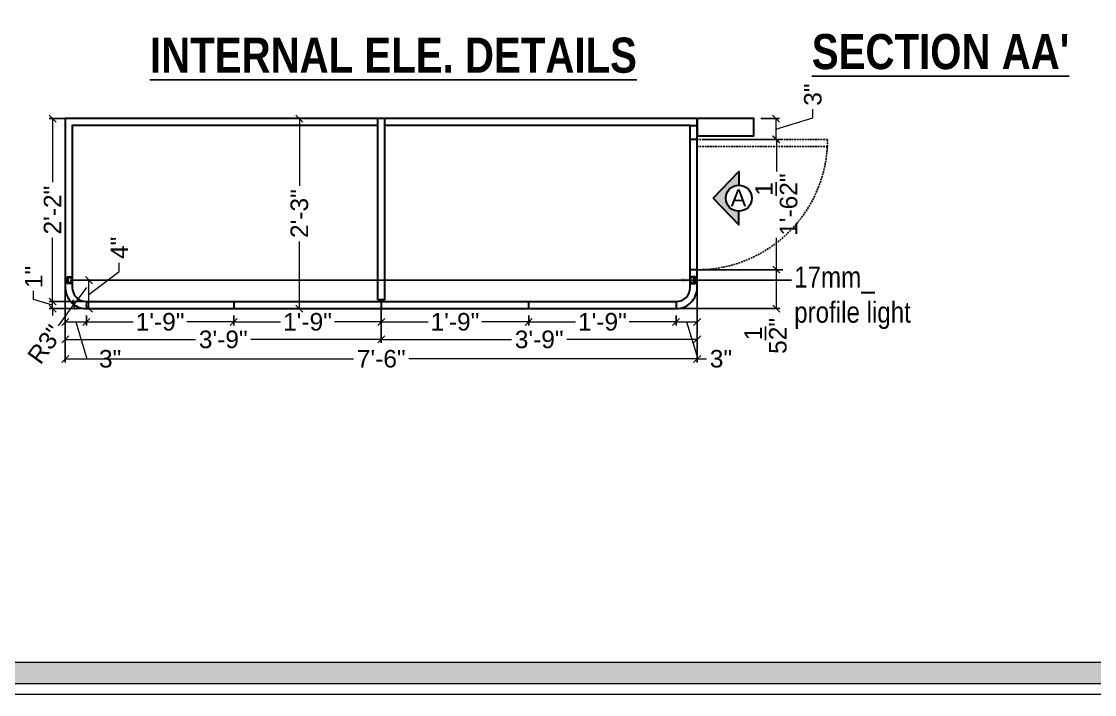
# Model space of a CAD drawing. Header units: millimetres. Extents: x 56222 to 3066687, y -650199 to -121287.
# Drawn here: x 138233 to 138385.9, y -183035.5 to -182939.6 of the extents above; entities that cross this region are included whole.
import ezdxf
from ezdxf import colors
from ezdxf.entities.mleader import LeaderData, LeaderLine
from ezdxf.math import Vec2, Vec3

# ---------------------------------------------------------------- set-up
doc = ezdxf.new("R2010")
doc.units = ezdxf.units.MM
doc.header["$MEASUREMENT"] = 0
doc.header["$PDMODE"] = 35
for name, pattern in [('CENTER', [2, 1.25, -0.25, 0.25, -0.25]), ('DASHED2', [0.375, 0.25, -0.125]), ('DASHEDX2', [1.5, 1, -0.5])]:
    doc.linetypes.add(name, pattern=pattern)
doc.layers.get('Defpoints').update_dxf_attribs({"color": 220})
for name, color, linetype, lineweight in [('dim05', 1, 'Continuous', 13), ('Dimension', 10, 'DASHEDX2', 20), ('FURNITURE', 32, 'Continuous', 9), ('Labelling', 1, 'Continuous', 25), ('Text', 7, 'Continuous', 15), ('wall', 7, 'Continuous', 30)]:
    doc.layers.add(name, color=color, linetype=linetype, lineweight=lineweight)
doc.styles.add('Arial', font='arial.ttf')
doc.styles.get("Standard").update_dxf_attribs({"font": 'arial.ttf', "height": 6})
doc.styles.add('style4', font='ARIALN.TTF')
doc.dimstyles.new('ISO-25', dxfattribs={"dimtxt": 2.5, "dimasz": 1, "dimexe": 0.5, "dimexo": 1, "dimtad": 0, "dimdec": 1, "dimlunit": 4, "dimtxsty": 'Standard', "dimblk": 'OBLIQUE', "dimcen": 2.5, "dimclrd": 1, "dimclre": 1, "dimclrt": 5, "dimadec": 0, "dimazin": 0, "dimtfac": 1, "dimtdec": 1, "dimtmove": 0, "dimatfit": 3, "dimfxl": 1, "dimlwd": -1, "dimarcsym": 0})

# ---------------------------------------------------------------- blocks, each defined once
blk = doc.blocks.new('_Oblique')
at = {"layer": 'wall', "color": 0, "lineweight": -2}
blk.add_line((-0.5, -0.5), (0.5, 0.5), dxfattribs=at)
blk = doc.blocks.new('*D1121')
at = {"layer": 'Defpoints', "color": 0, "lineweight": 30, "transparency": 16777216}
for p in [(138237.47, -182979.5), (138244.66, -182979.5), (138244.66, -182980.5)]:
    blk.add_point(p, dxfattribs=at)
at = {"layer": 'dim05', "color": 1, "linetype": 'Continuous', "transparency": 16777216}
for p, q in [((138234.78, -182979.2), (138234.78, -182977.95)), ((138237.47, -182980), (138234.78, -182979.2)), ((138237.47, -182979.5), (138237.47, -182978.5)), ((138237.47, -182980.5), (138237.47, -182979.5)), ((138237.47, -182980.5), (138237.47, -182979.5)), ((138237.47, -182980.5), (138237.47, -182981.5))]:
    blk.add_line(p, q, dxfattribs=at)
at = {"layer": 'dim05', "color": 1, "linetype": 'Continuous', "lineweight": -2, "transparency": 16777216}
for p, q in [((138243.66, -182979.5), (138236.97, -182979.5)), ((138243.66, -182980.5), (138236.97, -182980.5))]:
    blk.add_line(p, q, dxfattribs=at)
at = {"layer": 'dim05', "color": 1, "transparency": 16777216}
for p, rotation in [((138237.47, -182979.5), 270), ((138237.47, -182980.5), 90)]:
    blk.add_blockref('_Oblique', p, dxfattribs=dict(at, rotation=rotation))
at = {"layer": 'dim05', "color": 5, "lineweight": 25, "transparency": 16777216, "insert": (138234.78, -182976), "char_height": 2.5, "attachment_point": 5, "rotation": 90, "style": 'Arial'}
blk.add_mtext('1"', dxfattribs=at)
blk = doc.blocks.new('*D1122')
at = {"layer": 'Defpoints', "color": 0, "lineweight": 30, "transparency": 16777216}
for p in [(138237.47, -182953.43), (138242.94, -182953.43), (138242.94, -182979.5)]:
    blk.add_point(p, dxfattribs=at)
at = {"layer": 'dim05', "color": 1, "linetype": 'Continuous', "lineweight": -2, "transparency": 16777216}
for p, q in [((138241.94, -182953.43), (138236.97, -182953.43)), ((138241.94, -182979.5), (138236.97, -182979.5))]:
    blk.add_line(p, q, dxfattribs=at)
at = {"layer": 'dim05', "color": 1, "linetype": 'Continuous', "transparency": 16777216}
for p, q in [((138237.47, -182953.43), (138237.47, -182962.5)), ((138237.47, -182979.5), (138237.47, -182970.44))]:
    blk.add_line(p, q, dxfattribs=at)
at = {"layer": 'dim05', "color": 1, "transparency": 16777216}
for p, rotation in [((138237.47, -182953.43), 90), ((138237.47, -182979.5), 270)]:
    blk.add_blockref('_Oblique', p, dxfattribs=dict(at, rotation=rotation))
at = {"layer": 'dim05', "color": 5, "lineweight": 25, "transparency": 16777216, "insert": (138237.47, -182966.47), "char_height": 2.5, "attachment_point": 5, "rotation": 90, "style": 'Arial'}
blk.add_mtext('2\'-2"', dxfattribs=at)
blk = doc.blocks.new('*D1123')
at = {"layer": 'Defpoints', "color": 0, "lineweight": 30, "transparency": 16777216}
for p in [(138242.29, -182977.5), (138240.52, -182979.93)]:
    blk.add_point(p, dxfattribs=at)
at = {"layer": 'dim05', "color": 1, "linetype": 'Continuous', "transparency": 16777216}
for p in [(138242.29, -182977.5), (138238.33, -182982.95)]:
    blk.add_line(p, (138240.52, -182979.93), dxfattribs=at)
at = {"layer": 'dim05', "color": 1, "transparency": 16777216, "rotation": 54.01326726159443}
blk.add_blockref('_Oblique', (138240.52, -182979.93), dxfattribs=at)
at = {"layer": 'dim05', "color": 5, "lineweight": 25, "transparency": 16777216, "insert": (138236.42, -182985.59), "char_height": 2.5, "attachment_point": 5, "rotation": 54.0133, "style": 'Arial'}
blk.add_mtext('R3"', dxfattribs=at)
blk = doc.blocks.new('*D1124')
at = {"layer": 'Defpoints', "color": 0, "lineweight": 30, "transparency": 16777216}
for p in [(138239.29, -182976.77), (138242.29, -182980.5), (138242.29, -182982.39)]:
    blk.add_point(p, dxfattribs=at)
at = {"layer": 'dim05', "color": 1, "linetype": 'Continuous', "lineweight": -2, "transparency": 16777216}
for p, q in [((138239.29, -182977.77), (138239.29, -182982.89)), ((138242.29, -182981.5), (138242.29, -182982.89))]:
    blk.add_line(p, q, dxfattribs=at)
at = {"layer": 'dim05', "color": 1, "linetype": 'Continuous', "transparency": 16777216}
for p, q in [((138239.29, -182982.39), (138242.29, -182982.39)), ((138240.79, -182982.39), (138242.37, -182987.66)), ((138242.37, -182987.66), (138243.62, -182987.66))]:
    blk.add_line(p, q, dxfattribs=at)
at = {"layer": 'dim05', "color": 1, "transparency": 16777216, "rotation": 180}
blk.add_blockref('_Oblique', (138239.29, -182982.39), dxfattribs=at)
at = {"layer": 'dim05', "color": 1, "transparency": 16777216}
blk.add_blockref('_Oblique', (138242.29, -182982.39), dxfattribs=at)
at = {"layer": 'dim05', "color": 5, "lineweight": 25, "transparency": 16777216, "insert": (138245.68, -182987.66), "char_height": 2.5, "attachment_point": 5, "style": 'Arial'}
blk.add_mtext('3"', dxfattribs=at)
blk = doc.blocks.new('*D1125')
at = {"layer": 'Defpoints', "color": 0, "lineweight": 30, "transparency": 16777216}
for p in [(138242.29, -182980.5), (138263.29, -182980.5), (138263.29, -182982.39)]:
    blk.add_point(p, dxfattribs=at)
at = {"layer": 'dim05', "color": 1, "linetype": 'Continuous', "lineweight": -2, "transparency": 16777216}
for p, q in [((138242.29, -182981.5), (138242.29, -182982.89)), ((138263.29, -182981.5), (138263.29, -182982.89))]:
    blk.add_line(p, q, dxfattribs=at)
at = {"layer": 'dim05', "color": 1, "linetype": 'Continuous', "transparency": 16777216}
for p, q in [((138242.29, -182982.39), (138248.96, -182982.39)), ((138263.29, -182982.39), (138256.62, -182982.39))]:
    blk.add_line(p, q, dxfattribs=at)
at = {"layer": 'dim05', "color": 1, "transparency": 16777216, "rotation": 180}
blk.add_blockref('_Oblique', (138242.29, -182982.39), dxfattribs=at)
at = {"layer": 'dim05', "color": 1, "transparency": 16777216}
blk.add_blockref('_Oblique', (138263.29, -182982.39), dxfattribs=at)
at = {"layer": 'dim05', "color": 5, "lineweight": 25, "transparency": 16777216, "insert": (138252.79, -182982.39), "char_height": 2.5, "attachment_point": 5, "style": 'Arial'}
blk.add_mtext('1\'-9"', dxfattribs=at)
blk = doc.blocks.new('*D1126')
at = {"layer": 'Defpoints', "color": 0, "lineweight": 30, "transparency": 16777216}
for p in [(138263.29, -182980.5), (138284.29, -182980.5), (138284.29, -182982.39)]:
    blk.add_point(p, dxfattribs=at)
at = {"layer": 'dim05', "color": 1, "linetype": 'Continuous', "lineweight": -2, "transparency": 16777216}
for p, q in [((138263.29, -182981.5), (138263.29, -182982.89)), ((138284.29, -182981.5), (138284.29, -182982.89))]:
    blk.add_line(p, q, dxfattribs=at)
at = {"layer": 'dim05', "color": 1, "linetype": 'Continuous', "transparency": 16777216}
for p, q in [((138263.29, -182982.39), (138269.96, -182982.39)), ((138284.29, -182982.39), (138277.62, -182982.39))]:
    blk.add_line(p, q, dxfattribs=at)
at = {"layer": 'dim05', "color": 1, "transparency": 16777216, "rotation": 180}
blk.add_blockref('_Oblique', (138263.29, -182982.39), dxfattribs=at)
at = {"layer": 'dim05', "color": 1, "transparency": 16777216}
blk.add_blockref('_Oblique', (138284.29, -182982.39), dxfattribs=at)
at = {"layer": 'dim05', "color": 5, "lineweight": 25, "transparency": 16777216, "insert": (138273.79, -182982.39), "char_height": 2.5, "attachment_point": 5, "style": 'Arial'}
blk.add_mtext('1\'-9"', dxfattribs=at)
blk = doc.blocks.new('*D1127')
at = {"layer": 'Defpoints', "color": 0, "lineweight": 30, "transparency": 16777216}
for p in [(138284.29, -182980.5), (138305.29, -182980.5), (138305.29, -182982.39)]:
    blk.add_point(p, dxfattribs=at)
at = {"layer": 'dim05', "color": 1, "linetype": 'Continuous', "lineweight": -2, "transparency": 16777216}
for p, q in [((138284.29, -182981.5), (138284.29, -182982.89)), ((138305.29, -182981.5), (138305.29, -182982.89))]:
    blk.add_line(p, q, dxfattribs=at)
at = {"layer": 'dim05', "color": 1, "linetype": 'Continuous', "transparency": 16777216}
for p, q in [((138284.29, -182982.39), (138290.96, -182982.39)), ((138305.29, -182982.39), (138298.62, -182982.39))]:
    blk.add_line(p, q, dxfattribs=at)
at = {"layer": 'dim05', "color": 1, "transparency": 16777216, "rotation": 180}
blk.add_blockref('_Oblique', (138284.29, -182982.39), dxfattribs=at)
at = {"layer": 'dim05', "color": 1, "transparency": 16777216}
blk.add_blockref('_Oblique', (138305.29, -182982.39), dxfattribs=at)
at = {"layer": 'dim05', "color": 5, "lineweight": 25, "transparency": 16777216, "insert": (138294.79, -182982.39), "char_height": 2.5, "attachment_point": 5, "style": 'Arial'}
blk.add_mtext('1\'-9"', dxfattribs=at)
blk = doc.blocks.new('*D1128')
at = {"layer": 'Defpoints', "color": 0, "lineweight": 30, "transparency": 16777216}
for p in [(138305.29, -182980.5), (138326.29, -182980.5), (138326.29, -182982.39)]:
    blk.add_point(p, dxfattribs=at)
at = {"layer": 'dim05', "color": 1, "linetype": 'Continuous', "lineweight": -2, "transparency": 16777216}
for p, q in [((138305.29, -182981.5), (138305.29, -182982.89)), ((138326.29, -182981.5), (138326.29, -182982.89))]:
    blk.add_line(p, q, dxfattribs=at)
at = {"layer": 'dim05', "color": 1, "linetype": 'Continuous', "transparency": 16777216}
for p, q in [((138305.29, -182982.39), (138311.96, -182982.39)), ((138326.29, -182982.39), (138319.62, -182982.39))]:
    blk.add_line(p, q, dxfattribs=at)
at = {"layer": 'dim05', "color": 1, "transparency": 16777216, "rotation": 180}
blk.add_blockref('_Oblique', (138305.29, -182982.39), dxfattribs=at)
at = {"layer": 'dim05', "color": 1, "transparency": 16777216}
blk.add_blockref('_Oblique', (138326.29, -182982.39), dxfattribs=at)
at = {"layer": 'dim05', "color": 5, "lineweight": 25, "transparency": 16777216, "insert": (138315.79, -182982.39), "char_height": 2.5, "attachment_point": 5, "style": 'Arial'}
blk.add_mtext('1\'-9"', dxfattribs=at)
blk = doc.blocks.new('*D1129')
at = {"layer": 'Defpoints', "color": 0, "lineweight": 30, "transparency": 16777216}
for p in [(138329.29, -182973.96), (138326.29, -182980.5), (138329.29, -182982.39)]:
    blk.add_point(p, dxfattribs=at)
at = {"layer": 'dim05', "color": 1, "linetype": 'Continuous', "lineweight": -2, "transparency": 16777216}
for p, q in [((138329.29, -182974.96), (138329.29, -182982.89)), ((138326.29, -182981.5), (138326.29, -182982.89))]:
    blk.add_line(p, q, dxfattribs=at)
at = {"layer": 'dim05', "color": 1, "linetype": 'Continuous', "transparency": 16777216}
for p, q in [((138326.29, -182982.39), (138329.29, -182982.39)), ((138327.79, -182982.39), (138329.37, -182987.66)), ((138329.37, -182987.66), (138330.62, -182987.66))]:
    blk.add_line(p, q, dxfattribs=at)
at = {"layer": 'dim05', "color": 1, "transparency": 16777216, "rotation": 180}
blk.add_blockref('_Oblique', (138326.29, -182982.39), dxfattribs=at)
at = {"layer": 'dim05', "color": 1, "transparency": 16777216}
blk.add_blockref('_Oblique', (138329.29, -182982.39), dxfattribs=at)
at = {"layer": 'dim05', "color": 5, "lineweight": 25, "transparency": 16777216, "insert": (138332.68, -182987.66), "char_height": 2.5, "attachment_point": 5, "style": 'Arial'}
blk.add_mtext('3"', dxfattribs=at)
blk = doc.blocks.new('*D1130')
at = {"layer": 'Defpoints', "color": 0, "lineweight": 30, "transparency": 16777216}
for p in [(138239.29, -182975.22), (138284.29, -182980.5), (138284.29, -182984.9)]:
    blk.add_point(p, dxfattribs=at)
at = {"layer": 'dim05', "color": 1, "linetype": 'Continuous', "lineweight": -2, "transparency": 16777216}
for p, q in [((138239.29, -182976.22), (138239.29, -182985.4)), ((138284.29, -182981.5), (138284.29, -182985.4))]:
    blk.add_line(p, q, dxfattribs=at)
at = {"layer": 'dim05', "color": 1, "linetype": 'Continuous', "transparency": 16777216}
for p, q in [((138239.29, -182984.9), (138257.84, -182984.9)), ((138284.29, -182984.9), (138265.73, -182984.9))]:
    blk.add_line(p, q, dxfattribs=at)
at = {"layer": 'dim05', "color": 1, "transparency": 16777216, "rotation": 180}
blk.add_blockref('_Oblique', (138239.29, -182984.9), dxfattribs=at)
at = {"layer": 'dim05', "color": 1, "transparency": 16777216}
blk.add_blockref('_Oblique', (138284.29, -182984.9), dxfattribs=at)
at = {"layer": 'dim05', "color": 5, "lineweight": 25, "transparency": 16777216, "insert": (138261.79, -182984.9), "char_height": 2.5, "attachment_point": 5, "style": 'Arial'}
blk.add_mtext('3\'-9"', dxfattribs=at)
blk = doc.blocks.new('*D1131')
at = {"layer": 'Defpoints', "color": 0, "lineweight": 30, "transparency": 16777216}
for p in [(138329.29, -182976.22), (138284.29, -182978.55), (138329.29, -182984.9)]:
    blk.add_point(p, dxfattribs=at)
at = {"layer": 'dim05', "color": 1, "linetype": 'Continuous', "lineweight": -2, "transparency": 16777216}
for p, q in [((138329.29, -182977.22), (138329.29, -182985.4)), ((138284.29, -182979.55), (138284.29, -182985.4))]:
    blk.add_line(p, q, dxfattribs=at)
at = {"layer": 'dim05', "color": 1, "linetype": 'Continuous', "transparency": 16777216}
for p, q in [((138284.29, -182984.9), (138302.84, -182984.9)), ((138329.29, -182984.9), (138310.73, -182984.9))]:
    blk.add_line(p, q, dxfattribs=at)
at = {"layer": 'dim05', "color": 1, "transparency": 16777216, "rotation": 180}
blk.add_blockref('_Oblique', (138284.29, -182984.9), dxfattribs=at)
at = {"layer": 'dim05', "color": 1, "transparency": 16777216}
blk.add_blockref('_Oblique', (138329.29, -182984.9), dxfattribs=at)
at = {"layer": 'dim05', "color": 5, "lineweight": 25, "transparency": 16777216, "insert": (138306.79, -182984.9), "char_height": 2.5, "attachment_point": 5, "style": 'Arial'}
blk.add_mtext('3\'-9"', dxfattribs=at)
blk = doc.blocks.new('*D1132')
at = {"layer": 'Defpoints', "color": 0, "lineweight": 30, "transparency": 16777216}
for p in [(138239.29, -182975.78), (138329.29, -182975.78), (138329.29, -182987.66)]:
    blk.add_point(p, dxfattribs=at)
at = {"layer": 'dim05', "color": 1, "linetype": 'Continuous', "lineweight": -2, "transparency": 16777216}
for p, q in [((138239.29, -182976.78), (138239.29, -182988.16)), ((138329.29, -182976.78), (138329.29, -182988.16))]:
    blk.add_line(p, q, dxfattribs=at)
at = {"layer": 'dim05', "color": 1, "linetype": 'Continuous', "transparency": 16777216}
for p, q in [((138239.29, -182987.66), (138280.35, -182987.66)), ((138329.29, -182987.66), (138288.22, -182987.66))]:
    blk.add_line(p, q, dxfattribs=at)
at = {"layer": 'dim05', "color": 1, "transparency": 16777216, "rotation": 180}
blk.add_blockref('_Oblique', (138239.29, -182987.66), dxfattribs=at)
at = {"layer": 'dim05', "color": 1, "transparency": 16777216}
blk.add_blockref('_Oblique', (138329.29, -182987.66), dxfattribs=at)
at = {"layer": 'dim05', "color": 5, "lineweight": 25, "transparency": 16777216, "insert": (138284.29, -182987.66), "char_height": 2.5, "attachment_point": 5, "style": 'Arial'}
blk.add_mtext('7\'-6"', dxfattribs=at)
blk = doc.blocks.new('*D1076')
at = {"layer": 'Defpoints', "color": 0, "lineweight": 30, "transparency": 16777216}
for p in [(138240.29, -182976.45), (138242.65, -182976.45), (138243.55, -182980.5)]:
    blk.add_point(p, dxfattribs=at)
at = {"layer": 'dim05', "color": 1, "linetype": 'Continuous', "transparency": 16777216}
for p, q in [((138246.98, -182975.21), (138246.98, -182973.96)), ((138242.65, -182978.48), (138246.98, -182975.21)), ((138242.65, -182980.5), (138242.65, -182976.45))]:
    blk.add_line(p, q, dxfattribs=at)
at = {"layer": 'dim05', "color": 1, "linetype": 'Continuous', "lineweight": -2, "transparency": 16777216}
for p, q in [((138241.29, -182976.45), (138243.15, -182976.45)), ((138242.55, -182980.5), (138242.15, -182980.5))]:
    blk.add_line(p, q, dxfattribs=at)
at = {"layer": 'dim05', "color": 1, "transparency": 16777216}
for p, rotation in [((138242.65, -182976.45), 90), ((138242.65, -182980.5), 270)]:
    blk.add_blockref('_Oblique', p, dxfattribs=dict(at, rotation=rotation))
at = {"layer": 'dim05', "color": 5, "lineweight": 25, "transparency": 16777216, "insert": (138246.98, -182971.85), "char_height": 2.5, "attachment_point": 5, "rotation": 90, "style": 'Arial'}
blk.add_mtext('4"', dxfattribs=at)
blk = doc.blocks.new('*D1078')
at = {"layer": 'Defpoints', "color": 0, "lineweight": 30, "transparency": 16777216}
for p in [(138272.67, -182953.43), (138272.64, -182980.5), (138272.67, -182980.5)]:
    blk.add_point(p, dxfattribs=at)
at = {"layer": 'dim05', "color": 1, "linetype": 'Continuous', "lineweight": -2, "transparency": 16777216}
for p, q in [((138271.67, -182953.43), (138272.14, -182953.43)), ((138271.67, -182980.5), (138272.14, -182980.5))]:
    blk.add_line(p, q, dxfattribs=at)
at = {"layer": 'dim05', "color": 1, "linetype": 'Continuous', "transparency": 16777216}
for p, q in [((138272.64, -182953.43), (138272.64, -182963)), ((138272.64, -182980.5), (138272.64, -182970.94))]:
    blk.add_line(p, q, dxfattribs=at)
at = {"layer": 'dim05', "color": 1, "transparency": 16777216}
for p, rotation in [((138272.64, -182953.43), 90), ((138272.64, -182980.5), 270)]:
    blk.add_blockref('_Oblique', p, dxfattribs=dict(at, rotation=rotation))
at = {"layer": 'dim05', "color": 5, "lineweight": 25, "transparency": 16777216, "insert": (138272.64, -182966.97), "char_height": 2.5, "attachment_point": 5, "rotation": 90, "style": 'Arial'}
blk.add_mtext('2\'-3"', dxfattribs=at)
blk = doc.blocks.new('*D1088')
at = {"layer": 'Defpoints', "color": 0, "lineweight": 30, "transparency": 16777216}
for p in [(138337.35, -182953.43), (138329.29, -182956.4), (138340.5, -182956.4)]:
    blk.add_point(p, dxfattribs=at)
at = {"layer": 'dim05', "color": 1, "linetype": 'Continuous', "transparency": 16777216}
for p, q in [((138340.5, -182954.92), (138345.77, -182953.34)), ((138345.77, -182953.34), (138345.77, -182952.09)), ((138340.5, -182953.43), (138340.5, -182956.4))]:
    blk.add_line(p, q, dxfattribs=at)
at = {"layer": 'dim05', "color": 1, "linetype": 'Continuous', "lineweight": -2, "transparency": 16777216}
for p, q in [((138338.35, -182953.43), (138341, -182953.43)), ((138330.29, -182956.4), (138341, -182956.4))]:
    blk.add_line(p, q, dxfattribs=at)
at = {"layer": 'dim05', "color": 1, "transparency": 16777216}
for p, rotation in [((138340.5, -182953.43), 90), ((138340.5, -182956.4), 270)]:
    blk.add_blockref('_Oblique', p, dxfattribs=dict(at, rotation=rotation))
at = {"layer": 'dim05', "color": 5, "lineweight": 25, "transparency": 16777216, "insert": (138345.77, -182950.02), "char_height": 2.5, "attachment_point": 5, "rotation": 90, "style": 'Arial'}
blk.add_mtext('3"', dxfattribs=at)
blk = doc.blocks.new('*D1089')
at = {"layer": 'Defpoints', "color": 0, "lineweight": 30, "transparency": 16777216}
for p in [(138328.29, -182974.97), (138340.57, -182974.97), (138323.77, -182980.5)]:
    blk.add_point(p, dxfattribs=at)
at = {"layer": 'dim05', "color": 1, "linetype": 'Continuous', "lineweight": -2, "transparency": 16777216}
for p, q in [((138329.29, -182974.97), (138341.07, -182974.97)), ((138324.77, -182980.5), (138341.07, -182980.5))]:
    blk.add_line(p, q, dxfattribs=at)
at = {"layer": 'dim05', "color": 1, "linetype": 'Continuous', "transparency": 16777216}
blk.add_line((138340.57, -182980.5), (138340.57, -182974.97), dxfattribs=at)
at = {"layer": 'dim05', "color": 1, "transparency": 16777216}
for p, rotation in [((138340.57, -182974.97), 90), ((138340.57, -182980.5), 270)]:
    blk.add_blockref('_Oblique', p, dxfattribs=dict(at, rotation=rotation))
at = {"layer": 'dim05', "color": 5, "lineweight": 25, "transparency": 16777216, "insert": (138339.04, -182984.39), "char_height": 2.5, "attachment_point": 5, "rotation": 90, "style": 'Arial'}
blk.add_mtext('5{\\H1x;\\S1/2;}"', dxfattribs=at)
blk = doc.blocks.new('*D1090')
at = {"layer": 'Defpoints', "color": 0, "lineweight": 30, "transparency": 16777216}
for p in [(138340.5, -182956.4), (138340.5, -182974.97), (138340.57, -182974.97)]:
    blk.add_point(p, dxfattribs=at)
at = {"layer": 'dim05', "color": 1, "linetype": 'Continuous', "transparency": 16777216}
for p, q in [((138340.57, -182956.4), (138340.57, -182960.95)), ((138340.57, -182974.97), (138340.57, -182970.43))]:
    blk.add_line(p, q, dxfattribs=at)
at = {"layer": 'dim05', "color": 1, "linetype": 'Continuous', "lineweight": -2, "transparency": 16777216}
for p, q in [((138341.5, -182956.4), (138341.07, -182956.4)), ((138341.5, -182974.97), (138341.07, -182974.97))]:
    blk.add_line(p, q, dxfattribs=at)
at = {"layer": 'dim05', "color": 1, "transparency": 16777216}
for p, rotation in [((138340.57, -182956.4), 90), ((138340.57, -182974.97), 270)]:
    blk.add_blockref('_Oblique', p, dxfattribs=dict(at, rotation=rotation))
at = {"layer": 'dim05', "color": 5, "lineweight": 25, "transparency": 16777216, "insert": (138340.57, -182965.69), "char_height": 2.5, "attachment_point": 5, "rotation": 90, "style": 'Arial'}
blk.add_mtext('1\'-6{\\H1x;\\S1/2;}"', dxfattribs=at)

msp = doc.modelspace()

# ---------------------------------------------------------------- hatches: boundary and pattern name
at = {"layer": 'Dimension', "linetype": 'Continuous', "true_color": 0xd39e00}
h = msp.add_hatch(color=42, dxfattribs=at)
h.paths.add_polyline_path([(138098.866, -182727.185), (138098.866, -183033.951), (138534.69, -183033.951), (138534.69, -182727.185)])
h.paths.add_polyline_path([(138101.925, -182730.244), (138531.631, -182730.244), (138531.631, -183030.893), (138101.925, -183030.893)], flags=16)
at = {"layer": 'FURNITURE', "linetype": 'CENTER', "lineweight": 30, "true_color": 0x939598, "transparency": 33554687}
h = msp.add_hatch(color=252, dxfattribs=at)
h.dxf.hatch_style = 1
h.paths.add_polyline_path([(138335.234, -182962.918), (138335.243, -182960.975), (138331.572, -182964.761), (138335.214, -182968.574), (138335.22, -182966.632, -0.4133126), (138333.368, -182964.775, -0.4155516)])

# ---------------------------------------------------------------- linework, layer by layer
at = {"layer": 'Dimension', "color": 42, "linetype": 'Continuous', "true_color": 0xd39e00}
for points in [[(138097.336, -182725.656), (138536.219, -182725.656), (138536.219, -183035.481), (138097.336, -183035.481)], [(138098.866, -182727.185), (138534.69, -182727.185), (138534.69, -183033.951), (138098.866, -183033.951)], [(138101.925, -182730.244), (138531.631, -182730.244), (138531.631, -183030.893), (138101.925, -183030.893)]]:
    msp.add_lwpolyline(points, close=True, dxfattribs=at)
at = {"layer": 'FURNITURE', "lineweight": 30}
for p, q in [((138283.787, -182979.254), (138283.787, -182953.431)), ((138284.787, -182979.254), (138284.787, -182953.431)), ((138328.287, -182954.431), (138329.287, -182954.431)), ((138329.287, -182956.401), (138328.287, -182956.401)), ((138329.287, -182974.975), (138328.287, -182974.975)), ((138284.787, -182979.254), (138283.787, -182979.254)), ((138242.287, -182979.504), (138242.287, -182980.504)), ((138263.287, -182979.504), (138263.287, -182980.504)), ((138284.287, -182979.504), (138284.287, -182980.504)), ((138305.287, -182979.504), (138305.287, -182980.504)), ((138326.287, -182979.504), (138326.287, -182980.504))]:
    msp.add_line(p, q, dxfattribs=at)
at = {"layer": 'FURNITURE', "linetype": 'DASHED2', "lineweight": 25}
for p, q in [((138347.86, -182956.401), (138329.287, -182956.401)), ((138347.86, -182957.401), (138329.287, -182957.401))]:
    msp.add_line(p, q, dxfattribs=at)
at = {"layer": 'FURNITURE', "lineweight": 30}
msp.add_lwpolyline([(138242.287, -182980.504), (138326.287, -182980.504, 0.4142136), (138329.287, -182977.504), (138329.287, -182953.431), (138239.287, -182953.431), (138239.287, -182977.504, 0.4142136)], format="xyb", close=True, dxfattribs=at)
msp.add_lwpolyline([(138283.787, -182954.431), (138240.287, -182954.431), (138240.287, -182977.504, 0.4142136), (138242.287, -182979.504), (138326.287, -182979.504, 0.4142136), (138328.287, -182977.504), (138328.287, -182954.431), (138284.787, -182954.431)], format="xyb", dxfattribs=at)
for points in [[(138329.287, -182955.901), (138337.352, -182955.901), (138337.352, -182953.431), (138329.287, -182953.431)], [(138240.287, -182976.923), (138239.581, -182976.923), (138239.581, -182975.975), (138240.287, -182975.975)], [(138328.287, -182976.923), (138328.993, -182976.923), (138328.993, -182975.975), (138328.287, -182975.975)]]:
    msp.add_lwpolyline(points, close=True, dxfattribs=at)
at = {"layer": 'FURNITURE', "color": 3, "linetype": 'DASHEDX2', "lineweight": 30}
for points in [[(138240.287, -182976.803), (138239.691, -182976.803), (138239.691, -182976.09), (138240.287, -182976.09)], [(138328.287, -182976.803), (138328.883, -182976.803), (138328.883, -182976.09), (138328.287, -182976.09)]]:
    msp.add_lwpolyline(points, close=True, dxfattribs=at)
at = {"layer": 'FURNITURE', "linetype": 'DASHED2', "lineweight": 25}
msp.add_arc((138329.287, -182956.401), 18.573, 270, 0, dxfattribs=at)
at = {"layer": 'Text', "color": 18, "lineweight": 30, "true_color": 0x000000}
for points in [[(138331.572, -182964.761), (138335.243, -182960.975), (138335.234, -182962.918)], [(138331.572, -182964.761), (138335.214, -182968.574), (138335.22, -182966.632)]]:
    msp.add_lwpolyline(points, dxfattribs=at)
msp.add_circle((138335.225, -182964.775), 1.857, dxfattribs=at)

# ---------------------------------------------------------------- texts
at = {"layer": 'Labelling', "color": 251, "true_color": 0x636466, "char_height": 5, "attachment_point": 5, "style": 'style4'}
for s, insert in [('{\\fArial Narrow|b1|i0|c0|p34;\\LINTERNAL ELE. DETAILS}', (138286.029, -182944.435)), ("{\\fArial Narrow|b1|i0|c0|p34;\\LSECTION AA'}", (138363.956, -182943.926))]:
    msp.add_mtext_dynamic_manual_height_columns(s, width=79.10806, gutter_width=1, heights=[0], dxfattribs=dict(at, insert=insert))
at = {"layer": 'Text', "insert": (138336.297, -182963.534), "char_height": 2.395, "attachment_point": 3, "rotation": 359.78104}
msp.add_mtext_dynamic_manual_height_columns('A', width=5.27587, gutter_width=7.483, heights=[0], dxfattribs=at)

# ---------------------------------------------------------------- dimensions: what is measured, and where the dimension line sits
at = {"layer": 'dim05', "color": 27, "lineweight": 25, "true_color": 0x7d5120}
for base, p1, p2, picture, middle in [((138340.503, -182956.401), (138337.352, -182953.431), (138329.287, -182956.401), '*D1088', (138345.773, -182951.46)), ((138237.471, -182953.431), (138242.935, -182979.504), (138242.935, -182953.431), '*D1122', (138237.471, -182966.467)), ((138272.638, -182980.504), (138272.665, -182953.431), (138272.665, -182980.504), '*D1078', (138272.638, -182966.967)), ((138340.572, -182974.975), (138340.503, -182956.401), (138340.503, -182974.975), '*D1090', (138340.572, -182965.688)), ((138237.471, -182979.504), (138244.661, -182980.504), (138244.661, -182979.504), '*D1121', (138234.779, -182977.321))]:
    dim = msp.add_linear_dim(base=base, p1=p1, p2=p2, angle=90, dimstyle='ISO-25', override={"dimtxsty": 'Arial', "dimtmove": 1}, dxfattribs=at)
    dim.commit()
    dim.dimension.update_dxf_attribs({"geometry": picture, "text_midpoint": middle})
for base, p1, p2, picture, middle in [((138242.655, -182976.447), (138243.55, -182980.504), (138240.287, -182976.447), '*D1076', (138246.979, -182973.335)), ((138340.572, -182974.975), (138323.771, -182980.504), (138328.287, -182974.975), '*D1089', (138339.037, -182984.386))]:
    dim = msp.add_linear_dim(base=base, p1=p1, p2=p2, angle=90, dimstyle='ISO-25', override={"dimtxsty": 'Arial', "dimtmove": 1}, dxfattribs=at)
    dim.commit()
    dim.dimension.update_dxf_attribs({"geometry": picture, "text_midpoint": middle, "dimtype": 160})
for base, p1, p2, picture, middle in [((138329.287, -182982.387), (138326.287, -182980.504), (138329.287, -182973.96), '*D1129', (138331.243, -182987.656)), ((138284.287, -182984.9), (138239.287, -182975.217), (138284.287, -182980.504), '*D1130', (138261.787, -182984.9)), ((138329.287, -182987.656), (138239.287, -182975.783), (138329.287, -182975.783), '*D1132', (138284.287, -182987.656)), ((138329.287, -182984.9), (138284.287, -182978.554), (138329.287, -182976.222), '*D1131', (138306.787, -182984.9)), ((138242.287, -182982.387), (138239.287, -182976.765), (138242.287, -182980.504), '*D1124', (138244.243, -182987.656)), ((138263.287, -182982.387), (138242.287, -182980.504), (138263.287, -182980.504), '*D1125', (138252.787, -182982.387)), ((138284.287, -182982.387), (138263.287, -182980.504), (138284.287, -182980.504), '*D1126', (138273.787, -182982.387)), ((138305.287, -182982.387), (138284.287, -182980.504), (138305.287, -182980.504), '*D1127', (138294.787, -182982.387)), ((138326.287, -182982.387), (138305.287, -182980.504), (138326.287, -182980.504), '*D1128', (138315.787, -182982.387))]:
    dim = msp.add_linear_dim(base=base, p1=p1, p2=p2, dimstyle='ISO-25', override={"dimtxsty": 'Arial', "dimtmove": 1}, dxfattribs=at)
    dim.commit()
    dim.dimension.update_dxf_attribs({"geometry": picture, "text_midpoint": middle})
dim = msp.add_radius_dim(center=(138242.287, -182977.504), mpoint=(138240.524, -182979.931), dimstyle='ISO-25', override={"dimtxsty": 'Arial', "dimtmove": 1}, dxfattribs=at)
dim.commit()
dim.dimension.update_dxf_attribs({"geometry": '*D1123', "text_midpoint": (138236.418, -182985.586), "dimtype": 164})

# ---------------------------------------------------------------- leaders
at = {"layer": 'Text', "color": 1, "lineweight": 0, "ltscale": 20}
ml = msp.add_multileader_mtext('Standard', dxfattribs=at)
ml.set_content('17mm_\\Pprofile light', color=1, style='style4')
ml.set_leader_properties()
ml.build(insert=Vec2(0, 0))
ml.multileader.update_dxf_attribs({"dogleg_length": 2.025, "arrow_head_size": 2})
ctx = ml.context
ctx.base_point, ctx.char_height, ctx.arrow_head_size, ctx.landing_gap_size, ctx.plane_origin = Vec3(138342.708, -182976.449), 3, 2, 0.4, Vec3(138346.418, -182976.449)
notes = []
notes.append((ctx, [(0, (1, 1, 0), (138340.684, -182976.449), (1, 0), 2.025, [(1, [(138328.993, -182976.449), (138239.989, -182976.447)], 0, [])])]))
ctx.mtext.insert = Vec3(138343.108, -182974.508)
for ctx, leaders in notes:
    for number, flags, end, landing, length, lines in leaders:
        leader = LeaderData()
        leader.index, (leader.has_last_leader_line, leader.has_dogleg_vector, leader.attachment_direction) = number, flags
        leader.last_leader_point, leader.dogleg_vector, leader.dogleg_length = Vec3(end), Vec3(landing), length
        for number, points, colour, breaks in lines:
            line = LeaderLine()
            line.index, line.vertices, line.color, line.breaks = number, Vec3.list(points), colors.encode_raw_color(colour), breaks
            leader.lines.append(line)
        ctx.leaders.append(leader)

doc.saveas('drawing.dxf')
